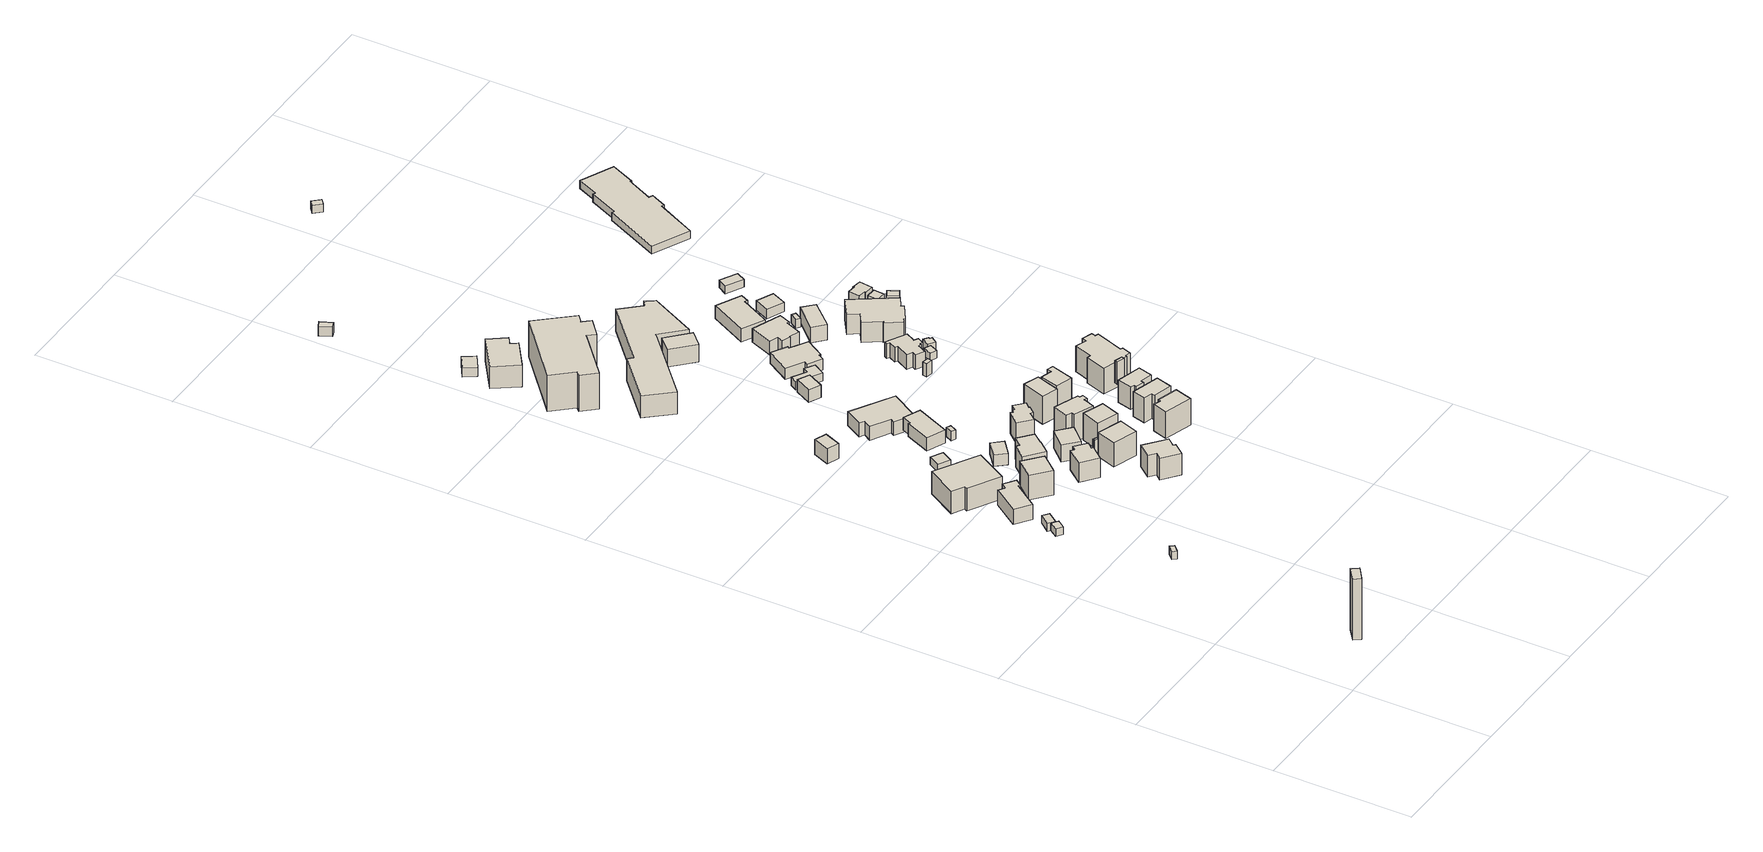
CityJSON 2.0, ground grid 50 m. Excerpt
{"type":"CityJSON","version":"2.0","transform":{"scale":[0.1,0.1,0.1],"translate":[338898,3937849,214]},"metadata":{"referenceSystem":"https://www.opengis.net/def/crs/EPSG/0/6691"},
"CityObjects":{
"building1":{"type":"Building","attributes":{"measuredHeight":25.6,"BuildingIDAttribute.prefecture":"14","BuildingIDAttribute.city":"14151","BuildingDetailAttribute.surveyYear":2015,"BuildingLandSlideRiskAttribute.description":"1","BuildingLandSlideRiskAttribute.areaType":"1"},"geometry":[{"type":"Solid","lod":"1","boundaries":[[[[0,1,2,3]],[[2,4,5,3]],[[1,6,4,2]],[[0,7,6,1]],[[3,5,7,0]],[[4,6,7,5]]]]}]},
"building2":{"type":"Building","attributes":{"BuildingIDAttribute.prefecture":"14","BuildingIDAttribute.city":"14151","BuildingDetailAttribute.surveyYear":2015},"geometry":[{"type":"Solid","lod":"1","boundaries":[[[[8,9,10,11]],[[10,12,13,11]],[[9,14,12,10]],[[8,15,14,9]],[[11,13,15,8]],[[12,14,15,13]]]]}]},
"building3":{"type":"Building","attributes":{"BuildingIDAttribute.prefecture":"14","BuildingIDAttribute.city":"14151","BuildingDetailAttribute.surveyYear":2015},"geometry":[{"type":"Solid","lod":"1","boundaries":[[[[16,17,18,19]],[[18,20,21,19]],[[17,22,20,18]],[[16,23,22,17]],[[19,21,23,16]],[[20,22,23,21]]]]}]},
"building4":{"type":"Building","attributes":{"BuildingIDAttribute.prefecture":"14","BuildingIDAttribute.city":"14151","BuildingDetailAttribute.surveyYear":2015},"geometry":[{"type":"Solid","lod":"1","boundaries":[[[[24,25,26,27]],[[26,28,29,27]],[[25,30,28,26]],[[24,31,30,25]],[[27,29,31,24]],[[28,30,31,29]]]]}]},
"building5":{"type":"Building","attributes":{"usage":"411","measuredHeight":6.6,"storeysAboveGround":2,"BuildingIDAttribute.prefecture":"14","BuildingIDAttribute.city":"14151","BuildingDetailAttribute.totalFloorArea":155.33,"BuildingDetailAttribute.buildingFootprintArea":77.67,"BuildingDetailAttribute.buildingStructureType":"601","BuildingDetailAttribute.buildingStructureOrgType":"1","BuildingDetailAttribute.orgUsage":"10","BuildingDetailAttribute.surveyYear":2015},"geometry":[{"type":"Solid","lod":"1","boundaries":[[[[32,33,34,35,36,37,38,39]],[[38,40,41,39]],[[37,42,40,38]],[[36,43,42,37]],[[35,44,43,36]],[[34,45,44,35]],[[33,46,45,34]],[[32,47,46,33]],[[39,41,47,32]],[[40,42,43,44,45,46,47,41]]]]}]},
"building6":{"type":"Building","attributes":{"usage":"411","measuredHeight":10.6,"storeysAboveGround":1,"BuildingIDAttribute.prefecture":"14","BuildingIDAttribute.city":"14151","BuildingDetailAttribute.totalFloorArea":199.9,"BuildingDetailAttribute.buildingFootprintArea":199.9,"BuildingDetailAttribute.buildingStructureType":"601","BuildingDetailAttribute.buildingStructureOrgType":"1","BuildingDetailAttribute.orgUsage":"10","BuildingDetailAttribute.surveyYear":2015},"geometry":[{"type":"Solid","lod":"1","boundaries":[[[[48,49,50,51,52,53]],[[52,54,55,53]],[[51,56,54,52]],[[50,57,56,51]],[[49,58,57,50]],[[48,59,58,49]],[[53,55,59,48]],[[54,56,57,58,59,55]]]]}]},
"building7":{"type":"Building","attributes":{"usage":"411","measuredHeight":10.2,"storeysAboveGround":2,"BuildingIDAttribute.prefecture":"14","BuildingIDAttribute.city":"14151","BuildingDetailAttribute.totalFloorArea":96.54,"BuildingDetailAttribute.buildingFootprintArea":48.27,"BuildingDetailAttribute.buildingStructureType":"601","BuildingDetailAttribute.buildingStructureOrgType":"1","BuildingDetailAttribute.orgUsage":"10","BuildingDetailAttribute.surveyYear":2015},"geometry":[{"type":"Solid","lod":"1","boundaries":[[[[60,61,62,63]],[[62,64,65,63]],[[61,66,64,62]],[[60,67,66,61]],[[63,65,67,60]],[[64,66,67,65]]]]}]},
"building8":{"type":"Building","attributes":{"BuildingIDAttribute.prefecture":"14","BuildingIDAttribute.city":"14151","BuildingDetailAttribute.surveyYear":2015},"geometry":[{"type":"Solid","lod":"1","boundaries":[[[[68,69,70,71]],[[70,72,73,71]],[[69,74,72,70]],[[68,75,74,69]],[[71,73,75,68]],[[72,74,75,73]]]]}]},
"building9":{"type":"Building","attributes":{"measuredHeight":6.4,"BuildingIDAttribute.prefecture":"14","BuildingIDAttribute.city":"14151","BuildingDetailAttribute.surveyYear":2015},"geometry":[{"type":"Solid","lod":"1","boundaries":[[[[76,77,78,79]],[[78,80,81,79]],[[77,82,80,78]],[[76,83,82,77]],[[79,81,83,76]],[[80,82,83,81]]]]}]},
"building10":{"type":"Building","attributes":{"usage":"411","measuredHeight":8.6,"storeysAboveGround":2,"BuildingIDAttribute.prefecture":"14","BuildingIDAttribute.city":"14151","BuildingDetailAttribute.totalFloorArea":86.63,"BuildingDetailAttribute.buildingFootprintArea":43.31,"BuildingDetailAttribute.buildingStructureType":"601","BuildingDetailAttribute.buildingStructureOrgType":"1","BuildingDetailAttribute.orgUsage":"10","BuildingDetailAttribute.surveyYear":2015},"geometry":[{"type":"Solid","lod":"1","boundaries":[[[[84,85,86,87,88,89,90,91]],[[90,92,93,91]],[[89,94,92,90]],[[88,95,94,89]],[[87,96,95,88]],[[86,97,96,87]],[[85,98,97,86]],[[84,99,98,85]],[[91,93,99,84]],[[92,94,95,96,97,98,99,93]]]]}]},
"building11":{"type":"Building","attributes":{"usage":"411","measuredHeight":10,"storeysAboveGround":2,"BuildingIDAttribute.prefecture":"14","BuildingIDAttribute.city":"14151","BuildingDetailAttribute.totalFloorArea":108.45,"BuildingDetailAttribute.buildingFootprintArea":54.23,"BuildingDetailAttribute.buildingStructureType":"601","BuildingDetailAttribute.buildingStructureOrgType":"1","BuildingDetailAttribute.orgUsage":"10","BuildingDetailAttribute.surveyYear":2015},"geometry":[{"type":"Solid","lod":"1","boundaries":[[[[100,101,102,103,104,105,106,107]],[[106,108,109,107]],[[105,110,108,106]],[[104,111,110,105]],[[103,112,111,104]],[[102,113,112,103]],[[101,114,113,102]],[[100,115,114,101]],[[107,109,115,100]],[[108,110,111,112,113,114,115,109]]]]}]},
"building12":{"type":"Building","attributes":{"usage":"413","measuredHeight":8.9,"storeysAboveGround":2,"BuildingIDAttribute.prefecture":"14","BuildingIDAttribute.city":"14151","BuildingDetailAttribute.totalFloorArea":112.45,"BuildingDetailAttribute.buildingFootprintArea":56.23,"BuildingDetailAttribute.buildingStructureType":"601","BuildingDetailAttribute.buildingStructureOrgType":"1","BuildingDetailAttribute.orgUsage":"30","BuildingDetailAttribute.surveyYear":2015},"geometry":[{"type":"Solid","lod":"1","boundaries":[[[[116,117,118,119,120,121,122,123]],[[122,124,125,123]],[[121,126,124,122]],[[120,127,126,121]],[[119,128,127,120]],[[118,129,128,119]],[[117,130,129,118]],[[116,131,130,117]],[[123,125,131,116]],[[124,126,127,128,129,130,131,125]]]]}]},
"building13":{"type":"Building","attributes":{"measuredHeight":5.1,"BuildingIDAttribute.prefecture":"14","BuildingIDAttribute.city":"14151","BuildingDetailAttribute.surveyYear":2015},"geometry":[{"type":"Solid","lod":"1","boundaries":[[[[132,133,134,135]],[[134,136,137,135]],[[133,138,136,134]],[[132,139,138,133]],[[135,137,139,132]],[[136,138,139,137]]]]}]},
"building14":{"type":"Building","attributes":{"measuredHeight":4.4,"BuildingIDAttribute.prefecture":"14","BuildingIDAttribute.city":"14151","BuildingDetailAttribute.surveyYear":2015},"geometry":[{"type":"Solid","lod":"1","boundaries":[[[[140,141,142,143]],[[142,144,145,143]],[[141,146,144,142]],[[140,147,146,141]],[[143,145,147,140]],[[144,146,147,145]]]]}]},
"building15":{"type":"Building","attributes":{"usage":"411","measuredHeight":7.4,"storeysAboveGround":2,"BuildingIDAttribute.prefecture":"14","BuildingIDAttribute.city":"14151","BuildingDetailAttribute.totalFloorArea":74.41,"BuildingDetailAttribute.buildingFootprintArea":37.21,"BuildingDetailAttribute.buildingStructureType":"601","BuildingDetailAttribute.buildingStructureOrgType":"1","BuildingDetailAttribute.orgUsage":"10","BuildingDetailAttribute.surveyYear":2015},"geometry":[{"type":"Solid","lod":"1","boundaries":[[[[148,149,150,151]],[[150,152,153,151]],[[149,154,152,150]],[[148,155,154,149]],[[151,153,155,148]],[[152,154,155,153]]]]}]},
"building16":{"type":"Building","attributes":{"usage":"411","measuredHeight":9.9,"storeysAboveGround":2,"BuildingIDAttribute.prefecture":"14","BuildingIDAttribute.city":"14151","BuildingDetailAttribute.totalFloorArea":97.99,"BuildingDetailAttribute.buildingFootprintArea":49,"BuildingDetailAttribute.buildingStructureType":"601","BuildingDetailAttribute.buildingStructureOrgType":"1","BuildingDetailAttribute.orgUsage":"10","BuildingDetailAttribute.surveyYear":2015},"geometry":[{"type":"Solid","lod":"1","boundaries":[[[[156,157,158,159]],[[158,160,161,159]],[[157,162,160,158]],[[156,163,162,157]],[[159,161,163,156]],[[160,162,163,161]]]]}]},
"building17":{"type":"Building","attributes":{"measuredHeight":5.7,"BuildingIDAttribute.prefecture":"14","BuildingIDAttribute.city":"14151","BuildingDetailAttribute.surveyYear":2015},"geometry":[{"type":"Solid","lod":"1","boundaries":[[[[164,165,166,167]],[[166,168,169,167]],[[165,170,168,166]],[[164,171,170,165]],[[167,169,171,164]],[[168,170,171,169]]]]}]},
"building18":{"type":"Building","attributes":{"measuredHeight":7.3,"BuildingIDAttribute.prefecture":"14","BuildingIDAttribute.city":"14151","BuildingDetailAttribute.surveyYear":2015},"geometry":[{"type":"Solid","lod":"1","boundaries":[[[[172,173,174,175,176,177]],[[176,178,179,177]],[[175,180,178,176]],[[174,181,180,175]],[[173,182,181,174]],[[172,183,182,173]],[[177,179,183,172]],[[178,180,181,182,183,179]]]]}]},
"building19":{"type":"Building","attributes":{"measuredHeight":3.9,"BuildingIDAttribute.prefecture":"14","BuildingIDAttribute.city":"14151","BuildingDetailAttribute.surveyYear":2015},"geometry":[{"type":"Solid","lod":"1","boundaries":[[[[184,185,186,187]],[[186,188,189,187]],[[185,190,188,186]],[[184,191,190,185]],[[187,189,191,184]],[[188,190,191,189]]]]}]},
"building20":{"type":"Building","attributes":{"usage":"411","measuredHeight":11.2,"storeysAboveGround":2,"BuildingIDAttribute.prefecture":"14","BuildingIDAttribute.city":"14151","BuildingDetailAttribute.totalFloorArea":81.34,"BuildingDetailAttribute.buildingFootprintArea":40.67,"BuildingDetailAttribute.buildingStructureType":"601","BuildingDetailAttribute.buildingStructureOrgType":"1","BuildingDetailAttribute.orgUsage":"10","BuildingDetailAttribute.surveyYear":2015},"geometry":[{"type":"Solid","lod":"1","boundaries":[[[[192,193,194,195]],[[194,196,197,195]],[[193,198,196,194]],[[192,199,198,193]],[[195,197,199,192]],[[196,198,199,197]]]]}]},
"building21":{"type":"Building","attributes":{"usage":"411","measuredHeight":8.8,"storeysAboveGround":2,"BuildingIDAttribute.prefecture":"14","BuildingIDAttribute.city":"14151","BuildingDetailAttribute.totalFloorArea":91.28,"BuildingDetailAttribute.buildingFootprintArea":45.64,"BuildingDetailAttribute.buildingStructureType":"601","BuildingDetailAttribute.buildingStructureOrgType":"1","BuildingDetailAttribute.orgUsage":"10","BuildingDetailAttribute.surveyYear":2015},"geometry":[{"type":"Solid","lod":"1","boundaries":[[[[200,201,202,203,204,205,206,207,208,209,210,211]],[[210,212,213,211]],[[209,214,212,210]],[[208,215,214,209]],[[207,216,215,208]],[[206,217,216,207]],[[205,218,217,206]],[[204,219,218,205]],[[203,220,219,204]],[[202,221,220,203]],[[201,222,221,202]],[[200,223,222,201]],[[211,213,223,200]],[[212,214,215,216,217,218,219,220,221,222,223,213]]]]}]},
"building22":{"type":"Building","attributes":{"BuildingIDAttribute.prefecture":"14","BuildingIDAttribute.city":"14151","BuildingDetailAttribute.surveyYear":2015},"geometry":[{"type":"Solid","lod":"1","boundaries":[[[[224,225,226,227]],[[226,228,229,227]],[[225,230,228,226]],[[224,231,230,225]],[[227,229,231,224]],[[228,230,231,229]]]]}]},
"building23":{"type":"Building","attributes":{"usage":"411","measuredHeight":7,"storeysAboveGround":2,"BuildingIDAttribute.prefecture":"14","BuildingIDAttribute.city":"14151","BuildingDetailAttribute.totalFloorArea":494.42,"BuildingDetailAttribute.buildingFootprintArea":247.21,"BuildingDetailAttribute.buildingStructureType":"601","BuildingDetailAttribute.buildingStructureOrgType":"1","BuildingDetailAttribute.orgUsage":"10","BuildingDetailAttribute.surveyYear":2015},"geometry":[{"type":"Solid","lod":"1","boundaries":[[[[232,233,234,235,236,237,238,239]],[[238,240,241,239]],[[237,242,240,238]],[[236,243,242,237]],[[235,244,243,236]],[[234,245,244,235]],[[233,246,245,234]],[[232,247,246,233]],[[239,241,247,232]],[[240,242,243,244,245,246,247,241]]]]}]},
"building24":{"type":"Building","attributes":{"usage":"411","measuredHeight":11.8,"storeysAboveGround":2,"BuildingIDAttribute.prefecture":"14","BuildingIDAttribute.city":"14151","BuildingDetailAttribute.totalFloorArea":80.22,"BuildingDetailAttribute.buildingFootprintArea":40.11,"BuildingDetailAttribute.buildingStructureType":"601","BuildingDetailAttribute.buildingStructureOrgType":"1","BuildingDetailAttribute.orgUsage":"10","BuildingDetailAttribute.surveyYear":2015},"geometry":[{"type":"Solid","lod":"1","boundaries":[[[[248,249,250,251,252,253,254,255,256,257]],[[256,258,259,257]],[[255,260,258,256]],[[254,261,260,255]],[[253,262,261,254]],[[252,263,262,253]],[[251,264,263,252]],[[250,265,264,251]],[[249,266,265,250]],[[248,267,266,249]],[[257,259,267,248]],[[258,260,261,262,263,264,265,266,267,259]]]]}]},
"building25":{"type":"Building","attributes":{"usage":"411","measuredHeight":15.1,"storeysAboveGround":2,"BuildingIDAttribute.prefecture":"14","BuildingIDAttribute.city":"14151","BuildingDetailAttribute.totalFloorArea":93.06,"BuildingDetailAttribute.buildingFootprintArea":46.53,"BuildingDetailAttribute.buildingStructureType":"601","BuildingDetailAttribute.buildingStructureOrgType":"1","BuildingDetailAttribute.orgUsage":"10","BuildingDetailAttribute.surveyYear":2015,"BuildingLandSlideRiskAttribute.description":"1","BuildingLandSlideRiskAttribute.areaType":"1"},"geometry":[{"type":"Solid","lod":"1","boundaries":[[[[268,269,270,271,272,273]],[[272,274,275,273]],[[271,276,274,272]],[[270,277,276,271]],[[269,278,277,270]],[[268,279,278,269]],[[273,275,279,268]],[[274,276,277,278,279,275]]]]}]},
"building26":{"type":"Building","attributes":{"usage":"411","measuredHeight":11.7,"storeysAboveGround":2,"BuildingIDAttribute.prefecture":"14","BuildingIDAttribute.city":"14151","BuildingDetailAttribute.totalFloorArea":75.6,"BuildingDetailAttribute.buildingFootprintArea":37.8,"BuildingDetailAttribute.buildingStructureType":"601","BuildingDetailAttribute.buildingStructureOrgType":"1","BuildingDetailAttribute.orgUsage":"10","BuildingDetailAttribute.surveyYear":2015},"geometry":[{"type":"Solid","lod":"1","boundaries":[[[[280,281,282,283]],[[282,284,285,283]],[[281,286,284,282]],[[280,287,286,281]],[[283,285,287,280]],[[284,286,287,285]]]]}]},
"building27":{"type":"Building","attributes":{"usage":"441","measuredHeight":15.4,"storeysAboveGround":1,"BuildingIDAttribute.prefecture":"14","BuildingIDAttribute.city":"14151","BuildingDetailAttribute.totalFloorArea":443.56,"BuildingDetailAttribute.buildingFootprintArea":443.56,"BuildingDetailAttribute.buildingStructureType":"610","BuildingDetailAttribute.buildingStructureOrgType":"2","BuildingDetailAttribute.orgUsage":"160","BuildingDetailAttribute.surveyYear":2015},"geometry":[{"type":"Solid","lod":"1","boundaries":[[[[288,289,290,291,292,293,294,295,296,297]],[[296,298,299,297]],[[295,300,298,296]],[[294,301,300,295]],[[293,302,301,294]],[[292,303,302,293]],[[291,304,303,292]],[[290,305,304,291]],[[289,306,305,290]],[[288,307,306,289]],[[297,299,307,288]],[[298,300,301,302,303,304,305,306,307,299]]]]}]},
"building28":{"type":"Building","attributes":{"usage":"411","measuredHeight":5.2,"storeysAboveGround":2,"BuildingIDAttribute.prefecture":"14","BuildingIDAttribute.city":"14151","BuildingDetailAttribute.totalFloorArea":43.25,"BuildingDetailAttribute.buildingFootprintArea":21.63,"BuildingDetailAttribute.buildingStructureType":"601","BuildingDetailAttribute.buildingStructureOrgType":"1","BuildingDetailAttribute.orgUsage":"10","BuildingDetailAttribute.surveyYear":2015},"geometry":[{"type":"Solid","lod":"1","boundaries":[[[[308,309,310,311]],[[310,312,313,311]],[[309,314,312,310]],[[308,315,314,309]],[[311,313,315,308]],[[312,314,315,313]]]]}]},
"building29":{"type":"Building","attributes":{"usage":"441","measuredHeight":9.4,"storeysAboveGround":2,"BuildingIDAttribute.prefecture":"14","BuildingIDAttribute.city":"14151","BuildingDetailAttribute.totalFloorArea":245.46,"BuildingDetailAttribute.buildingFootprintArea":122.73,"BuildingDetailAttribute.buildingStructureType":"610","BuildingDetailAttribute.buildingStructureOrgType":"2","BuildingDetailAttribute.orgUsage":"160","BuildingDetailAttribute.surveyYear":2015},"geometry":[{"type":"Solid","lod":"1","boundaries":[[[[316,317,318,319,320,321]],[[320,322,323,321]],[[319,324,322,320]],[[318,325,324,319]],[[317,326,325,318]],[[316,327,326,317]],[[321,323,327,316]],[[322,324,325,326,327,323]]]]}]},
"building30":{"type":"Building","attributes":{"measuredHeight":3.9,"BuildingIDAttribute.prefecture":"14","BuildingIDAttribute.city":"14151","BuildingDetailAttribute.surveyYear":2015},"geometry":[{"type":"Solid","lod":"1","boundaries":[[[[328,329,330,331]],[[330,332,333,331]],[[329,334,332,330]],[[328,335,334,329]],[[331,333,335,328]],[[332,334,335,333]]]]}]},
"building31":{"type":"Building","attributes":{"usage":"411","measuredHeight":16.8,"storeysAboveGround":1,"BuildingIDAttribute.prefecture":"14","BuildingIDAttribute.city":"14151","BuildingDetailAttribute.totalFloorArea":48.23,"BuildingDetailAttribute.buildingFootprintArea":48.23,"BuildingDetailAttribute.buildingStructureType":"601","BuildingDetailAttribute.buildingStructureOrgType":"1","BuildingDetailAttribute.orgUsage":"10","BuildingDetailAttribute.surveyYear":2015,"BuildingLandSlideRiskAttribute.description":"1","BuildingLandSlideRiskAttribute.areaType":"1"},"geometry":[{"type":"Solid","lod":"1","boundaries":[[[[336,337,338,339,340,341]],[[340,342,343,341]],[[339,344,342,340]],[[338,345,344,339]],[[337,346,345,338]],[[336,347,346,337]],[[341,343,347,336]],[[342,344,345,346,347,343]]]]}]},
"building32":{"type":"Building","attributes":{"usage":"411","measuredHeight":10.8,"storeysAboveGround":2,"BuildingIDAttribute.prefecture":"14","BuildingIDAttribute.city":"14151","BuildingDetailAttribute.totalFloorArea":69.54,"BuildingDetailAttribute.buildingFootprintArea":34.77,"BuildingDetailAttribute.buildingStructureType":"601","BuildingDetailAttribute.buildingStructureOrgType":"1","BuildingDetailAttribute.orgUsage":"10","BuildingDetailAttribute.surveyYear":2015},"geometry":[{"type":"Solid","lod":"1","boundaries":[[[[348,349,350,351,352,353]],[[352,354,355,353]],[[351,356,354,352]],[[350,357,356,351]],[[349,358,357,350]],[[348,359,358,349]],[[353,355,359,348]],[[354,356,357,358,359,355]]]]}]},
"building33":{"type":"Building","attributes":{"usage":"411","measuredHeight":15.4,"storeysAboveGround":1,"BuildingIDAttribute.prefecture":"14","BuildingIDAttribute.city":"14151","BuildingDetailAttribute.totalFloorArea":43.04,"BuildingDetailAttribute.buildingFootprintArea":43.04,"BuildingDetailAttribute.buildingStructureType":"601","BuildingDetailAttribute.buildingStructureOrgType":"1","BuildingDetailAttribute.orgUsage":"10","BuildingDetailAttribute.surveyYear":2015,"BuildingLandSlideRiskAttribute.description":"1","BuildingLandSlideRiskAttribute.areaType":"1"},"geometry":[{"type":"Solid","lod":"1","boundaries":[[[[360,361,362,363,364,365,366,367]],[[366,368,369,367]],[[365,370,368,366]],[[364,371,370,365]],[[363,372,371,364]],[[362,373,372,363]],[[361,374,373,362]],[[360,375,374,361]],[[367,369,375,360]],[[368,370,371,372,373,374,375,369]]]]}]},
"building34":{"type":"Building","attributes":{"measuredHeight":4.7,"BuildingIDAttribute.prefecture":"14","BuildingIDAttribute.city":"14151","BuildingDetailAttribute.surveyYear":2015},"geometry":[{"type":"Solid","lod":"1","boundaries":[[[[376,377,378,379,380,381]],[[380,382,383,381]],[[379,384,382,380]],[[378,385,384,379]],[[377,386,385,378]],[[376,387,386,377]],[[381,383,387,376]],[[382,384,385,386,387,383]]]]}]},
"building35":{"type":"Building","attributes":{"usage":"441","measuredHeight":9.5,"storeysAboveGround":1,"BuildingIDAttribute.prefecture":"14","BuildingIDAttribute.city":"14151","BuildingDetailAttribute.totalFloorArea":508.1,"BuildingDetailAttribute.buildingFootprintArea":508.1,"BuildingDetailAttribute.buildingStructureType":"610","BuildingDetailAttribute.buildingStructureOrgType":"2","BuildingDetailAttribute.orgUsage":"160","BuildingDetailAttribute.surveyYear":2015},"geometry":[{"type":"Solid","lod":"1","boundaries":[[[[388,389,390,391,392,393,394,395,396,397]],[[396,398,399,397]],[[395,400,398,396]],[[394,401,400,395]],[[393,402,401,394]],[[392,403,402,393]],[[391,404,403,392]],[[390,405,404,391]],[[389,406,405,390]],[[388,407,406,389]],[[397,399,407,388]],[[398,400,401,402,403,404,405,406,407,399]]]]}]},
"building36":{"type":"Building","attributes":{"measuredHeight":3.9,"BuildingIDAttribute.prefecture":"14","BuildingIDAttribute.city":"14151","BuildingDetailAttribute.surveyYear":2015},"geometry":[{"type":"Solid","lod":"1","boundaries":[[[[408,409,410,411]],[[410,412,413,411]],[[409,414,412,410]],[[408,415,414,409]],[[411,413,415,408]],[[412,414,415,413]]]]}]},
"building37":{"type":"Building","attributes":{"measuredHeight":13.2,"BuildingIDAttribute.prefecture":"14","BuildingIDAttribute.city":"14151","BuildingDetailAttribute.surveyYear":2015,"BuildingLandSlideRiskAttribute.description":"1","BuildingLandSlideRiskAttribute.areaType":"1"},"geometry":[{"type":"Solid","lod":"1","boundaries":[[[[416,417,418,419]],[[418,420,421,419]],[[417,422,420,418]],[[416,423,422,417]],[[419,421,423,416]],[[420,422,423,421]]]]}]},
"building38":{"type":"Building","attributes":{"measuredHeight":5.1,"BuildingIDAttribute.prefecture":"14","BuildingIDAttribute.city":"14151","BuildingDetailAttribute.surveyYear":2015},"geometry":[{"type":"Solid","lod":"1","boundaries":[[[[424,425,426,427]],[[426,428,429,427]],[[425,430,428,426]],[[424,431,430,425]],[[427,429,431,424]],[[428,430,431,429]]]]}]},
"building39":{"type":"Building","attributes":{"usage":"411","measuredHeight":5.3,"storeysAboveGround":1,"BuildingIDAttribute.prefecture":"14","BuildingIDAttribute.city":"14151","BuildingDetailAttribute.totalFloorArea":132.76,"BuildingDetailAttribute.buildingFootprintArea":132.76,"BuildingDetailAttribute.buildingStructureType":"601","BuildingDetailAttribute.buildingStructureOrgType":"1","BuildingDetailAttribute.orgUsage":"10","BuildingDetailAttribute.surveyYear":2015},"geometry":[{"type":"Solid","lod":"1","boundaries":[[[[432,433,434,435,436,437,438,439,440,441]],[[440,442,443,441]],[[439,444,442,440]],[[438,445,444,439]],[[437,446,445,438]],[[436,447,446,437]],[[435,448,447,436]],[[434,449,448,435]],[[433,450,449,434]],[[432,451,450,433]],[[441,443,451,432]],[[442,444,445,446,447,448,449,450,451,443]]]]}]},
"building40":{"type":"Building","attributes":{"usage":"441","measuredHeight":7.7,"storeysAboveGround":1,"BuildingIDAttribute.prefecture":"14","BuildingIDAttribute.city":"14151","BuildingDetailAttribute.totalFloorArea":54.56,"BuildingDetailAttribute.buildingFootprintArea":54.56,"BuildingDetailAttribute.buildingStructureType":"610","BuildingDetailAttribute.buildingStructureOrgType":"2","BuildingDetailAttribute.orgUsage":"160","BuildingDetailAttribute.surveyYear":2015},"geometry":[{"type":"Solid","lod":"1","boundaries":[[[[452,453,454,455]],[[454,456,457,455]],[[453,458,456,454]],[[452,459,458,453]],[[455,457,459,452]],[[456,458,459,457]]]]}]},
"building41":{"type":"Building","attributes":{"usage":"411","measuredHeight":17.6,"storeysAboveGround":1,"BuildingIDAttribute.prefecture":"14","BuildingIDAttribute.city":"14151","BuildingDetailAttribute.totalFloorArea":130.33,"BuildingDetailAttribute.buildingFootprintArea":130.33,"BuildingDetailAttribute.buildingStructureType":"601","BuildingDetailAttribute.buildingStructureOrgType":"1","BuildingDetailAttribute.orgUsage":"10","BuildingDetailAttribute.surveyYear":2015,"BuildingLandSlideRiskAttribute.description":"1","BuildingLandSlideRiskAttribute.areaType":"1"},"geometry":[{"type":"Solid","lod":"1","boundaries":[[[[460,461,462,463,464,465,466,467,468,469,470,471,472,473]],[[472,474,475,473]],[[471,476,474,472]],[[470,477,476,471]],[[469,478,477,470]],[[468,479,478,469]],[[467,480,479,468]],[[466,481,480,467]],[[465,482,481,466]],[[464,483,482,465]],[[463,484,483,464]],[[462,485,484,463]],[[461,486,485,462]],[[460,487,486,461]],[[473,475,487,460]],[[474,476,477,478,479,480,481,482,483,484,485,486,487,475]]]]}]},
"building42":{"type":"Building","attributes":{"BuildingIDAttribute.prefecture":"14","BuildingIDAttribute.city":"14151","BuildingDetailAttribute.surveyYear":2015},"geometry":[{"type":"Solid","lod":"1","boundaries":[[[[488,489,490,491]],[[490,492,493,491]],[[489,494,492,490]],[[488,495,494,489]],[[491,493,495,488]],[[492,494,495,493]]]]}]},
"building43":{"type":"Building","attributes":{"usage":"451","measuredHeight":8.8,"storeysAboveGround":2,"BuildingIDAttribute.prefecture":"14","BuildingIDAttribute.city":"14151","BuildingDetailAttribute.totalFloorArea":105.35,"BuildingDetailAttribute.buildingFootprintArea":52.67,"BuildingDetailAttribute.buildingStructureType":"601","BuildingDetailAttribute.buildingStructureOrgType":"1","BuildingDetailAttribute.orgUsage":"200","BuildingDetailAttribute.surveyYear":2015},"geometry":[{"type":"Solid","lod":"1","boundaries":[[[[496,497,498,499,500,501,502,503,504,505,506,507,508,509,510,511]],[[510,512,513,511]],[[509,514,512,510]],[[508,515,514,509]],[[507,516,515,508]],[[506,517,516,507]],[[505,518,517,506]],[[504,519,518,505]],[[503,520,519,504]],[[502,521,520,503]],[[501,522,521,502]],[[500,523,522,501]],[[499,524,523,500]],[[498,525,524,499]],[[497,526,525,498]],[[496,527,526,497]],[[511,513,527,496]],[[512,514,515,516,517,518,519,520,521,522,523,524,525,526,527,513]]]]}]},
"building44":{"type":"Building","attributes":{"measuredHeight":3.5,"BuildingIDAttribute.prefecture":"14","BuildingIDAttribute.city":"14151","BuildingDetailAttribute.surveyYear":2015},"geometry":[{"type":"Solid","lod":"1","boundaries":[[[[528,529,530,531,532,533]],[[532,534,535,533]],[[531,536,534,532]],[[530,537,536,531]],[[529,538,537,530]],[[528,539,538,529]],[[533,535,539,528]],[[534,536,537,538,539,535]]]]}]},
"building45":{"type":"Building","attributes":{"usage":"411","measuredHeight":6.5,"storeysAboveGround":1,"BuildingIDAttribute.prefecture":"14","BuildingIDAttribute.city":"14151","BuildingDetailAttribute.totalFloorArea":88.95,"BuildingDetailAttribute.buildingFootprintArea":88.95,"BuildingDetailAttribute.buildingStructureType":"601","BuildingDetailAttribute.buildingStructureOrgType":"1","BuildingDetailAttribute.orgUsage":"10","BuildingDetailAttribute.surveyYear":2015},"geometry":[{"type":"Solid","lod":"1","boundaries":[[[[540,541,542,543,544,545,546,547,548,549]],[[548,550,551,549]],[[547,552,550,548]],[[546,553,552,547]],[[545,554,553,546]],[[544,555,554,545]],[[543,556,555,544]],[[542,557,556,543]],[[541,558,557,542]],[[540,559,558,541]],[[549,551,559,540]],[[550,552,553,554,555,556,557,558,559,551]]]]}]},
"building46":{"type":"Building","attributes":{"usage":"411","measuredHeight":7.3,"storeysAboveGround":2,"BuildingIDAttribute.prefecture":"14","BuildingIDAttribute.city":"14151","BuildingDetailAttribute.totalFloorArea":85.34,"BuildingDetailAttribute.buildingFootprintArea":42.67,"BuildingDetailAttribute.buildingStructureType":"601","BuildingDetailAttribute.buildingStructureOrgType":"1","BuildingDetailAttribute.orgUsage":"10","BuildingDetailAttribute.surveyYear":2015},"geometry":[{"type":"Solid","lod":"1","boundaries":[[[[560,561,562,563]],[[562,564,565,563]],[[561,566,564,562]],[[560,567,566,561]],[[563,565,567,560]],[[564,566,567,565]]]]}]},
"building47":{"type":"Building","attributes":{"usage":"411","measuredHeight":6.5,"storeysAboveGround":1,"BuildingIDAttribute.prefecture":"14","BuildingIDAttribute.city":"14151","BuildingDetailAttribute.totalFloorArea":111.57,"BuildingDetailAttribute.buildingFootprintArea":111.57,"BuildingDetailAttribute.buildingStructureType":"601","BuildingDetailAttribute.buildingStructureOrgType":"1","BuildingDetailAttribute.orgUsage":"10","BuildingDetailAttribute.surveyYear":2015,"BuildingLandSlideRiskAttribute.description":"1","BuildingLandSlideRiskAttribute.areaType":"1"},"geometry":[{"type":"Solid","lod":"1","boundaries":[[[[568,569,570,571,572,573]],[[572,574,575,573]],[[571,576,574,572]],[[570,577,576,571]],[[569,578,577,570]],[[568,579,578,569]],[[573,575,579,568]],[[574,576,577,578,579,575]]]]}]},
"building48":{"type":"Building","attributes":{"measuredHeight":4.8,"BuildingIDAttribute.prefecture":"14","BuildingIDAttribute.city":"14151","BuildingDetailAttribute.surveyYear":2015},"geometry":[{"type":"Solid","lod":"1","boundaries":[[[[580,581,582,583]],[[582,584,585,583]],[[581,586,584,582]],[[580,587,586,581]],[[583,585,587,580]],[[584,586,587,585]]]]}]},
"building49":{"type":"Building","attributes":{"usage":"411","measuredHeight":10.8,"storeysAboveGround":2,"BuildingIDAttribute.prefecture":"14","BuildingIDAttribute.city":"14151","BuildingDetailAttribute.totalFloorArea":354.96,"BuildingDetailAttribute.buildingFootprintArea":177.48,"BuildingDetailAttribute.buildingStructureType":"601","BuildingDetailAttribute.buildingStructureOrgType":"1","BuildingDetailAttribute.orgUsage":"10","BuildingDetailAttribute.surveyYear":2015},"geometry":[{"type":"Solid","lod":"1","boundaries":[[[[588,589,590,591,592,593,594,595,596,597,598,599]],[[598,600,601,599]],[[597,602,600,598]],[[596,603,602,597]],[[595,604,603,596]],[[594,605,604,595]],[[593,606,605,594]],[[592,607,606,593]],[[591,608,607,592]],[[590,609,608,591]],[[589,610,609,590]],[[588,611,610,589]],[[599,601,611,588]],[[600,602,603,604,605,606,607,608,609,610,611,601]]]]}]},
"building50":{"type":"Building","attributes":{"usage":"411","measuredHeight":4.3,"storeysAboveGround":1,"BuildingIDAttribute.prefecture":"14","BuildingIDAttribute.city":"14151","BuildingDetailAttribute.totalFloorArea":32.23,"BuildingDetailAttribute.buildingFootprintArea":32.23,"BuildingDetailAttribute.buildingStructureType":"601","BuildingDetailAttribute.buildingStructureOrgType":"1","BuildingDetailAttribute.orgUsage":"10","BuildingDetailAttribute.surveyYear":2015,"BuildingLandSlideRiskAttribute.description":"1","BuildingLandSlideRiskAttribute.areaType":"1"},"geometry":[{"type":"Solid","lod":"1","boundaries":[[[[612,613,614,615]],[[614,616,617,615]],[[613,618,616,614]],[[612,619,618,613]],[[615,617,619,612]],[[616,618,619,617]]]]}]},
"building51":{"type":"Building","attributes":{"measuredHeight":4.3,"BuildingIDAttribute.prefecture":"14","BuildingIDAttribute.city":"14151","BuildingDetailAttribute.surveyYear":2015},"geometry":[{"type":"Solid","lod":"1","boundaries":[[[[620,621,622,623]],[[622,624,625,623]],[[621,626,624,622]],[[620,627,626,621]],[[623,625,627,620]],[[624,626,627,625]]]]}]},
"building52":{"type":"Building","attributes":{"measuredHeight":5.6,"BuildingIDAttribute.prefecture":"14","BuildingIDAttribute.city":"14151","BuildingDetailAttribute.surveyYear":2015},"geometry":[{"type":"Solid","lod":"1","boundaries":[[[[628,629,630,631,632,633,634,635]],[[634,636,637,635]],[[633,638,636,634]],[[632,639,638,633]],[[631,640,639,632]],[[630,641,640,631]],[[629,642,641,630]],[[628,643,642,629]],[[635,637,643,628]],[[636,638,639,640,641,642,643,637]]]]}]},
"building53":{"type":"Building","attributes":{"measuredHeight":4.6,"BuildingIDAttribute.prefecture":"14","BuildingIDAttribute.city":"14151","BuildingDetailAttribute.surveyYear":2015},"geometry":[{"type":"Solid","lod":"1","boundaries":[[[[644,645,646,647]],[[646,648,649,647]],[[645,650,648,646]],[[644,651,650,645]],[[647,649,651,644]],[[648,650,651,649]]]]}]},
"building54":{"type":"Building","attributes":{"BuildingIDAttribute.prefecture":"14","BuildingIDAttribute.city":"14151","BuildingDetailAttribute.surveyYear":2015,"BuildingLandSlideRiskAttribute.description":"1","BuildingLandSlideRiskAttribute.areaType":"1"},"geometry":[{"type":"Solid","lod":"1","boundaries":[[[[652,653,654,655]],[[654,656,657,655]],[[653,658,656,654]],[[652,659,658,653]],[[655,657,659,652]],[[656,658,659,657]]]]}]},
"building55":{"type":"Building","attributes":{"BuildingIDAttribute.prefecture":"14","BuildingIDAttribute.city":"14151","BuildingDetailAttribute.surveyYear":2015},"geometry":[{"type":"Solid","lod":"1","boundaries":[[[[660,661,662,663]],[[662,664,665,663]],[[661,666,664,662]],[[660,667,666,661]],[[663,665,667,660]],[[664,666,667,665]]]]}]},
"building56":{"type":"Building","attributes":{"usage":"441","storeysAboveGround":1,"BuildingIDAttribute.prefecture":"14","BuildingIDAttribute.city":"14151","BuildingDetailAttribute.totalFloorArea":506.48,"BuildingDetailAttribute.buildingFootprintArea":506.48,"BuildingDetailAttribute.buildingStructureType":"610","BuildingDetailAttribute.buildingStructureOrgType":"2","BuildingDetailAttribute.orgUsage":"171","BuildingDetailAttribute.surveyYear":2015,"BuildingLandSlideRiskAttribute.description":"1","BuildingLandSlideRiskAttribute.areaType":"1"},"geometry":[{"type":"Solid","lod":"1","boundaries":[[[[668,669,670,671,672,673,674,675,676,677,678,679,680,681]],[[680,682,683,681]],[[679,684,682,680]],[[678,685,684,679]],[[677,686,685,678]],[[676,687,686,677]],[[675,688,687,676]],[[674,689,688,675]],[[673,690,689,674]],[[672,691,690,673]],[[671,692,691,672]],[[670,693,692,671]],[[669,694,693,670]],[[668,695,694,669]],[[681,683,695,668]],[[682,684,685,686,687,688,689,690,691,692,693,694,695,683]]]]}]}
},
"vertices":[
[107,36,168],[60,2,168],[43,25,168],[89,60,168],[43,25,403],[89,60,403],[60,2,403],[107,36,403],
[125,719,205],[102,697,205],[90,710,205],[113,732,205],[90,710,235],[113,732,235],[102,697,235],[125,719,235],
[115,1134,158],[94,1105,158],[72,1121,158],[93,1150,158],[72,1121,188],[93,1150,188],[94,1105,188],[115,1134,188],
[139,1181,155],[110,1143,155],[88,1160,155],[117,1198,155],[88,1160,185],[117,1198,185],[110,1143,185],[139,1181,185],
[174,1363,139],[188,1382,139],[229,1353,139],[211,1329,139],[204,1333,139],[140,1243,139],[85,1283,139],[152,1378,139],[85,1283,197],[152,1378,197],[140,1243,197],[204,1333,197],[211,1329,197],[229,1353,197],[188,1382,197],[174,1363,197],
[92,1456,125],[98,1466,125],[56,1490,125],[118,1598,125],[273,1509,125],[205,1391,125],[273,1509,212],[205,1391,212],[118,1598,212],[56,1490,212],[98,1466,212],[92,1456,212],
[285,1251,141],[222,1305,141],[276,1368,141],[339,1314,141],[276,1368,236],[339,1314,236],[222,1305,236],[285,1251,236],
[246,1677,130],[288,1654,130],[265,1613,130],[223,1636,130],[265,1613,160],[223,1636,160],[288,1654,160],[246,1677,160],
[170,1965,98],[127,1983,98],[152,2042,98],[194,2025,98],[152,2042,156],[194,2025,156],[127,1983,156],[170,1965,156],
[404,1243,171],[416,1257,171],[456,1224,171],[438,1202,171],[444,1198,171],[404,1150,171],[347,1196,171],[393,1252,171],[347,1196,246],[393,1252,246],[404,1150,246],[444,1198,246],[438,1202,246],[456,1224,246],[416,1257,246],[404,1243,246],
[396,1362,158],[360,1319,158],[297,1371,158],[337,1419,158],[348,1410,158],[374,1441,158],[424,1399,158],[395,1363,158],[424,1399,238],[395,1363,238],[374,1441,238],[348,1410,238],[337,1419,238],[297,1371,238],[360,1319,238],[396,1362,238],
[542,966,194],[549,959,194],[517,919,194],[458,965,194],[476,987,194],[453,1006,194],[491,1053,194],[565,993,194],[491,1053,277],[565,993,277],[453,1006,277],[476,987,277],[458,965,277],[517,919,277],[549,959,277],[542,966,277],
[401,1496,147],[348,1452,147],[318,1488,147],[370,1532,147],[318,1488,190],[370,1532,190],[348,1452,190],[401,1496,190],
[384,1441,158],[401,1457,158],[412,1446,158],[396,1429,158],[412,1446,192],[396,1429,192],[401,1457,192],[384,1441,192],
[514,1309,174],[459,1250,174],[411,1295,174],[465,1354,174],[411,1295,241],[465,1354,241],[459,1250,241],[514,1309,241],
[554,1105,179],[464,1136,179],[489,1206,179],[578,1175,179],[489,1206,273],[578,1175,273],[464,1136,273],[554,1105,273],
[498,1231,179],[513,1225,179],[510,1216,179],[495,1222,179],[510,1216,232],[495,1222,232],[513,1225,232],[498,1231,232],
[374,1695,129],[307,1724,129],[346,1814,129],[352,1811,129],[367,1845,129],[428,1818,129],[367,1845,178],[428,1818,178],[352,1811,178],[346,1814,178],[307,1724,178],[374,1695,178],
[390,1683,131],[402,1708,131],[417,1700,131],[405,1675,131],[417,1700,167],[405,1675,167],[402,1708,167],[390,1683,167],
[543,1292,179],[619,1264,179],[595,1197,179],[518,1225,179],[595,1197,283],[518,1225,283],[619,1264,283],[543,1292,283],
[443,1477,161],[482,1521,161],[489,1515,161],[497,1524,161],[504,1518,161],[519,1536,161],[553,1505,161],[535,1486,161],[539,1483,161],[518,1459,161],[510,1465,161],[487,1438,161],[510,1465,241],[487,1438,241],[518,1459,241],[539,1483,241],[535,1486,241],[553,1505,241],[519,1536,241],[504,1518,241],[497,1524,241],[489,1515,241],[482,1521,241],[443,1477,241],
[600,1167,206],[583,1172,206],[587,1185,206],[603,1180,206],[587,1185,236],[603,1180,236],[583,1172,236],[600,1167,236],
[467,1930,116],[407,1828,116],[343,1865,116],[350,1878,116],[283,1917,116],[300,1945,116],[282,1955,116],[318,2017,116],[282,1955,169],[318,2017,169],[300,1945,169],[283,1917,169],[350,1878,169],[343,1865,169],[407,1828,169],[467,1930,169],
[521,1312,176],[525,1323,176],[505,1331,176],[526,1387,176],[615,1353,176],[612,1345,176],[625,1340,176],[618,1320,176],[607,1325,176],[592,1284,176],[607,1325,284],[592,1284,284],[618,1320,284],[625,1340,284],[612,1345,284],[615,1353,284],[526,1387,284],[505,1331,284],[525,1323,284],[521,1312,284],
[691,1097,205],[694,1106,205],[769,1084,205],[750,1021,205],[648,1052,205],[666,1106,205],[648,1052,308],[666,1106,308],[750,1021,308],[769,1084,308],[694,1106,308],[691,1097,308],
[553,1445,179],[582,1530,179],[638,1510,179],[610,1425,179],[638,1510,287],[610,1425,287],[582,1530,287],[553,1445,287],
[314,2985,35],[338,2958,35],[280,2907,35],[257,2933,35],[102,2796,35],[58,2846,35],[73,2859,35],[9,2931,35],[236,3130,35],[341,3008,35],[236,3130,174],[341,3008,174],[9,2931,174],[73,2859,174],[58,2846,174],[102,2796,174],[257,2933,174],[280,2907,174],[338,2958,174],[314,2985,174],
[372,2191,110],[402,2250,110],[444,2229,110],[414,2170,110],[444,2229,158],[414,2170,158],[402,2250,158],[372,2191,158],
[181,3167,23],[198,3144,23],[99,3075,23],[40,3159,23],[164,3246,23],[207,3185,23],[164,3246,107],[207,3185,107],[40,3159,107],[99,3075,107],[198,3144,107],[181,3167,107],
[85,3227,18],[58,3269,18],[111,3303,18],[138,3261,18],[111,3303,52],[138,3261,52],[58,3269,52],[85,3227,52],
[778,1109,211],[710,1129,211],[713,1140,211],[681,1149,211],[694,1197,211],[795,1168,211],[694,1197,307],[795,1168,307],[681,1149,307],[713,1140,307],[710,1129,307],[778,1109,307],
[623,1434,198],[642,1501,198],[682,1489,198],[687,1506,198],[710,1499,198],[685,1416,198],[710,1499,287],[685,1416,287],[687,1506,287],[682,1489,287],[642,1501,287],[623,1434,287],
[804,1195,218],[760,1207,218],[757,1196,218],[726,1205,218],[728,1214,218],[714,1218,218],[728,1271,218],[818,1247,218],[728,1271,304],[818,1247,304],[714,1218,304],[728,1214,304],[726,1205,304],[757,1196,304],[760,1207,304],[804,1195,304],
[495,2210,109],[410,2260,109],[425,2285,109],[475,2256,109],[485,2274,109],[520,2253,109],[485,2274,141],[520,2253,141],[475,2256,141],[425,2285,141],[410,2260,141],[495,2210,141],
[558,2898,49],[582,2865,49],[497,2696,49],[421,2774,49],[185,2560,49],[109,2650,49],[262,2789,49],[278,2773,49],[477,2952,49],[540,2883,49],[477,2952,133],[540,2883,133],[278,2773,133],[262,2789,133],[109,2650,133],[185,2560,133],[421,2774,133],[497,2696,133],[582,2865,133],[558,2898,133],
[38,3781,6],[63,3792,6],[82,3749,6],[58,3739,6],[82,3749,42],[58,3739,42],[63,3792,42],[38,3781,42],
[790,1319,238],[818,1310,238],[814,1299,238],[786,1309,238],[814,1299,324],[786,1309,324],[818,1310,324],[790,1319,324],
[615,1902,160],[618,1919,160],[643,1914,160],[640,1898,160],[643,1914,211],[640,1898,211],[618,1919,211],[615,1902,211],
[495,2401,109],[549,2368,109],[545,2362,109],[606,2326,109],[564,2257,109],[559,2260,109],[547,2240,109],[496,2270,109],[503,2281,109],[444,2317,109],[503,2281,152],[444,2317,152],[496,2270,152],[547,2240,152],[559,2260,152],[564,2257,152],[606,2326,152],[545,2362,152],[549,2368,152],[495,2401,152],
[439,2628,69],[366,2699,69],[412,2747,69],[486,2675,69],[412,2747,136],[486,2675,136],[366,2699,136],[439,2628,136],
[900,1443,214],[865,1342,214],[873,1339,214],[861,1304,214],[843,1310,214],[840,1304,214],[748,1336,214],[773,1410,214],[786,1406,214],[810,1472,214],[849,1458,214],[855,1475,214],[893,1462,214],[888,1447,214],[893,1462,314],[888,1447,314],[855,1475,314],[849,1458,314],[810,1472,314],[786,1406,314],[773,1410,314],[748,1336,314],[840,1304,314],[843,1310,314],[861,1304,314],[873,1339,314],[865,1342,314],[900,1443,314],
[688,1954,178],[712,1944,178],[698,1913,178],[674,1923,178],[698,1913,208],[674,1923,208],[712,1944,208],[688,1954,208],
[698,1974,156],[695,1968,156],[686,1972,156],[669,1939,156],[637,1957,156],[644,1970,156],[624,1980,156],[650,2028,156],[640,2033,156],[654,2059,156],[645,2064,156],[651,2076,156],[724,2036,156],[705,2001,156],[720,1993,156],[707,1969,156],[720,1993,212],[707,1969,212],[705,2001,212],[724,2036,212],[651,2076,212],[645,2064,212],[654,2059,212],[640,2033,212],[650,2028,212],[624,1980,212],[644,1970,212],[637,1957,212],[669,1939,212],[686,1972,212],[695,1968,212],[698,1974,212],
[709,1952,176],[726,1980,176],[743,1969,176],[741,1964,176],[748,1959,176],[734,1937,176],[748,1959,210],[734,1937,210],[741,1964,210],[743,1969,210],[726,1980,210],[709,1952,210],
[651,2430,106],[627,2372,106],[591,2386,106],[589,2382,106],[559,2394,106],[567,2415,106],[537,2427,106],[570,2509,106],[675,2468,106],[659,2427,106],[675,2468,159],[659,2427,159],[570,2509,159],[537,2427,159],[567,2415,159],[559,2394,159],[589,2382,159],[591,2386,159],[627,2372,159],[651,2430,159],
[648,2342,115],[726,2425,115],[764,2389,115],[688,2305,115],[764,2389,175],[688,2305,175],[726,2425,175],[648,2342,175],
[697,2610,98],[644,2505,98],[563,2546,98],[632,2680,98],[721,2635,98],[706,2605,98],[721,2635,148],[706,2605,148],[632,2680,148],[563,2546,148],[644,2505,148],[697,2610,148],
[704,2411,117],[690,2421,117],[707,2447,117],[721,2438,117],[707,2447,150],[721,2438,150],[690,2421,150],[704,2411,150],
[850,2131,131],[856,2122,131],[795,2083,131],[792,2088,131],[779,2079,131],[743,2133,131],[749,2136,131],[710,2194,131],[749,2221,131],[725,2256,131],[792,2302,131],[887,2155,131],[792,2302,208],[887,2155,208],[725,2256,208],[749,2221,208],[710,2194,208],[749,2136,208],[743,2133,208],[779,2079,208],[792,2088,208],[795,2083,208],[856,2122,208],[850,2131,208],
[694,2528,112],[719,2582,112],[780,2554,112],[756,2500,112],[780,2554,148],[756,2500,148],[719,2582,148],[694,2528,148],
[868,2262,159],[904,2260,159],[901,2221,159],[865,2223,159],[901,2221,190],[865,2223,190],[904,2260,190],[868,2262,190],
[867,2269,153],[868,2273,153],[840,2277,153],[845,2318,153],[874,2315,153],[874,2319,153],[908,2314,153],[902,2265,153],[908,2314,200],[902,2265,200],[874,2319,200],[874,2315,200],[845,2318,200],[840,2277,200],[868,2273,200],[867,2269,200],
[902,2166,167],[882,2202,167],[908,2216,167],[928,2180,167],[908,2216,201],[928,2180,201],[882,2202,201],[902,2166,201],
[752,2712,108],[771,2745,108],[830,2713,108],[812,2679,108],[830,2713,138],[812,2679,138],[771,2745,138],[752,2712,138],
[626,4100,7],[602,4127,7],[622,4144,7],[646,4117,7],[622,4144,37],[646,4117,37],[602,4127,37],[626,4100,37],
[937,3232,92],[945,3228,92],[994,3333,92],[1002,3329,92],[1037,3405,92],[1156,3350,92],[1116,3263,92],[1112,3265,92],[1067,3172,92],[1081,3165,92],[1054,3108,92],[1045,3113,92],[975,2968,92],[842,3031,92],[975,2968,122],[842,3031,122],[1045,3113,122],[1054,3108,122],[1081,3165,122],[1067,3172,122],[1112,3265,122],[1116,3263,122],[1156,3350,122],[1037,3405,122],[1002,3329,122],[994,3333,122],[945,3228,122],[937,3232,122]
]}
